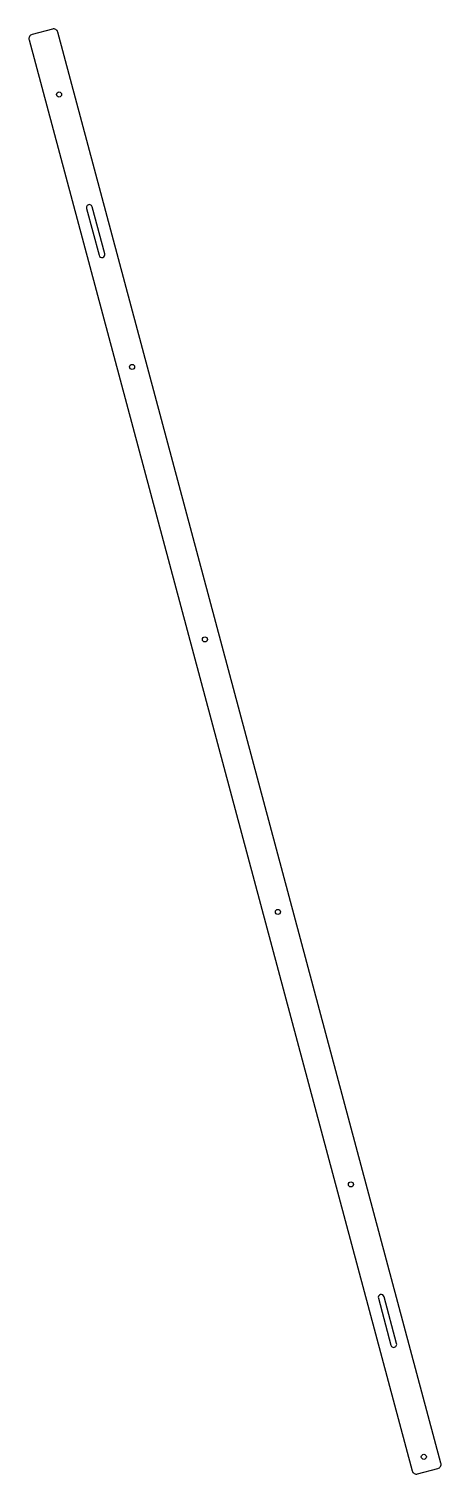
# Model space of a CAD drawing. Extents: x -516 to 37, y 1 to 1938.
import ezdxf

# ---------------------------------------------------------------- set-up
doc = ezdxf.new("R2010")
doc.units = 0
doc.layers.get('0').update_dxf_attribs({"linetype": 'CONTINUOUS'})

msp = doc.modelspace()

# ---------------------------------------------------------------- linework, layer by layer
for points in [[(5.8, 1.6), (32.8, 8.8, 0.414214), (37.1, 16.1), (-476.7, 1933.5, 0.414214), (-484, 1937.8), (-511.1, 1930.5, 0.414214), (-515.3, 1923.2), (-1.6, 5.8, 0.414214)], [(-413.7, 1636.7), (-430.5, 1699.5, 1), (-438.3, 1697.4), (-421.4, 1634.6, 1)], [(-22.4, 176.2), (-39.2, 239, 1), (-46.9, 236.9), (-30.1, 174.1, 1)]]:
    msp.add_lwpolyline(points, format="xyb", close=True)
for centre in [(-475, 1850.1), (-377.2, 1485), (-279.4, 1119.9), (-181.5, 754.7), (-83.7, 389.6), (14.1, 24.5)]:
    msp.add_circle(centre, 3.4)

doc.saveas('drawing.dxf')
